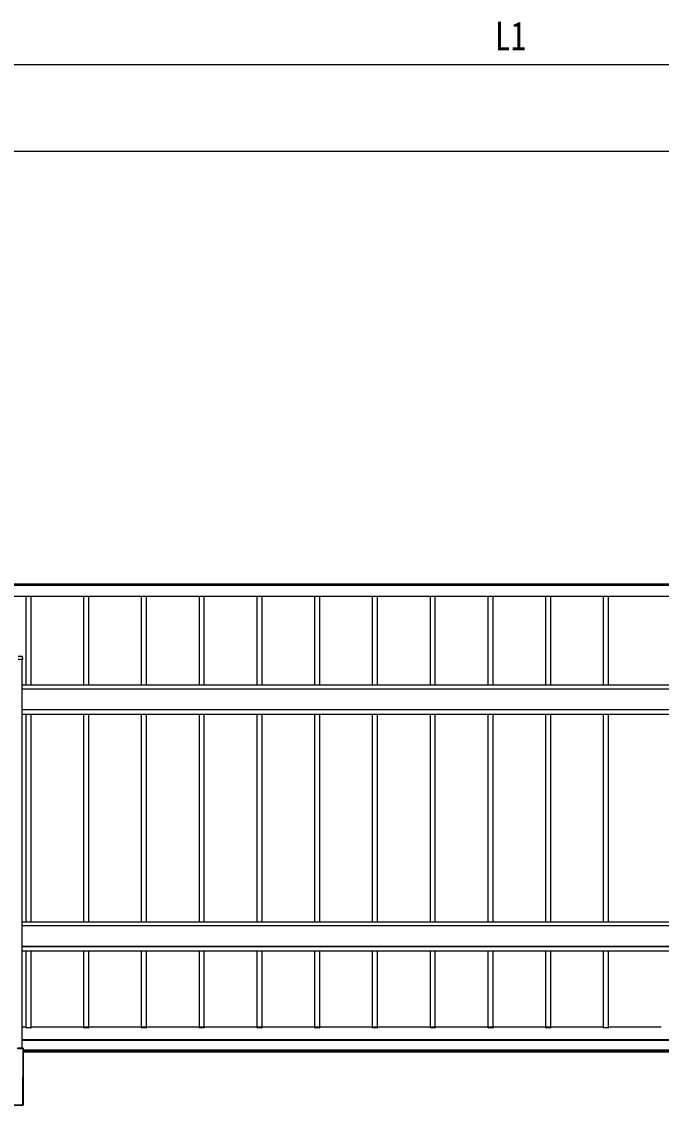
# Model space of a CAD drawing. Units: millimetres, scale not verified. Extents: x -12615 to 12615, y -8910 to 8910.
# Drawn here: x -9871 to -7655, y -79 to 3676 of the extents above; entities that cross this region are included whole.
import ezdxf
from ezdxf.enums import TextEntityAlignment as Align

# ---------------------------------------------------------------- set-up
doc = ezdxf.new("R2010")
doc.units = ezdxf.units.MM
doc.header["$LTSCALE"] = 50
doc.layers.add('0-4_YKK_A1', color=4, linetype='Continuous')
doc.layers.add('0-5_YKK_D', color=6, linetype='Continuous')
doc.styles.add('ＭＳ ゴシック', font='')
doc.styles.get('ＭＳ ゴシック').set_extended_font_data('MS Gothic')

msp = doc.modelspace()

# ---------------------------------------------------------------- linework, layer by layer
at = {"layer": '0-4_YKK_A1'}
for p, q in [((-5458.19, 1726.95), (-10850.69, 1726.95)), ((-5458.19, 1726.95), (-10850.69, 1726.95)), ((-5458.19, 1721.95), (-10850.69, 1721.95)), ((-10827.19, 1685.03), (-5477.19, 1685.03)), ((-9855.19, 1376.53), (-9855.19, 1685.03)), ((-9838.19, 1376.53), (-9838.19, 1685.03)), ((-9655.19, 1376.53), (-9655.19, 1685.03)), ((-9638.19, 1376.53), (-9638.19, 1685.03)), ((-9455.19, 1376.53), (-9455.19, 1685.03)), ((-9438.19, 1376.53), (-9438.19, 1685.03)), ((-9255.19, 1376.53), (-9255.19, 1685.03)), ((-9238.19, 1376.53), (-9238.19, 1685.03)), ((-9055.19, 1376.53), (-9055.19, 1685.03)), ((-9038.19, 1376.53), (-9038.19, 1685.03)), ((-8855.19, 1376.53), (-8855.19, 1685.03)), ((-8838.19, 1376.53), (-8838.19, 1685.03)), ((-8655.19, 1376.53), (-8655.19, 1685.03)), ((-8638.19, 1376.53), (-8638.19, 1685.03)), ((-8455.19, 1376.53), (-8455.19, 1685.03)), ((-8438.19, 1376.53), (-8438.19, 1685.03)), ((-8255.19, 1376.53), (-8255.19, 1685.03)), ((-8238.19, 1376.53), (-8238.19, 1685.03)), ((-8055.19, 1376.53), (-8055.19, 1685.03)), ((-8038.19, 1376.53), (-8038.19, 1685.03)), ((-7855.19, 1376.53), (-7855.19, 1685.03)), ((-7838.19, 1376.53), (-7838.19, 1685.03)), ((-9869.78, 1476.82), (-9883.36, 1476.82)), ((-9882.83, 1467.32), (-9867.82, 1467.32)), ((-9870.19, 1467.32), (-9870.19, 119.81)), ((-9867.82, 1467.32), (-9867.32, 1467.32)), ((-9867.32, 1467.32), (-9867.79, 1474.94)), ((-6434.19, 1376.53), (-9870.19, 1376.53)), ((-6434.19, 1363.53), (-9870.19, 1363.53)), ((-6434.19, 1291.77), (-9870.19, 1291.77)), ((-9870.19, 1276.61), (-6434.19, 1276.61)), ((-9855.19, 556.45), (-9855.19, 1276.61)), ((-9838.19, 556.45), (-9838.19, 1276.61)), ((-9655.19, 556.45), (-9655.19, 1276.61)), ((-9638.19, 556.45), (-9638.19, 1276.61)), ((-9455.19, 556.45), (-9455.19, 1276.61)), ((-9438.19, 556.45), (-9438.19, 1276.61)), ((-9255.19, 556.45), (-9255.19, 1276.61)), ((-9238.19, 556.45), (-9238.19, 1276.61)), ((-9055.19, 556.45), (-9055.19, 1276.61)), ((-9038.19, 556.45), (-9038.19, 1276.61)), ((-8855.19, 556.45), (-8855.19, 1276.61)), ((-8838.19, 556.45), (-8838.19, 1276.61)), ((-8655.19, 556.45), (-8655.19, 1276.61)), ((-8638.19, 556.45), (-8638.19, 1276.61)), ((-8455.19, 556.45), (-8455.19, 1276.61)), ((-8438.19, 556.45), (-8438.19, 1276.61)), ((-8255.19, 556.45), (-8255.19, 1276.61)), ((-8238.19, 556.45), (-8238.19, 1276.61)), ((-8055.19, 556.45), (-8055.19, 1276.61)), ((-8038.19, 556.45), (-8038.19, 1276.61)), ((-7855.19, 556.45), (-7855.19, 1276.61)), ((-7838.19, 556.45), (-7838.19, 1276.61)), ((-6434.19, 556.45), (-9870.19, 556.45)), ((-6434.19, 543.46), (-9870.19, 543.46)), ((-9870.19, 471.73), (-6434.19, 471.73)), ((-6434.19, 471.7), (-9870.19, 471.7)), ((-9870.19, 456.53), (-6434.19, 456.53)), ((-9855.19, 190.03), (-9855.19, 456.53)), ((-9838.19, 190.03), (-9838.19, 456.53)), ((-9655.19, 190.03), (-9655.19, 456.53)), ((-9638.19, 190.03), (-9638.19, 456.53)), ((-9455.19, 190.03), (-9455.19, 456.53)), ((-9438.19, 190.03), (-9438.19, 456.53)), ((-9255.19, 190.03), (-9255.19, 456.53)), ((-9238.19, 190.03), (-9238.19, 456.53)), ((-9055.19, 190.03), (-9055.19, 456.53)), ((-9038.19, 190.03), (-9038.19, 456.53)), ((-8855.19, 190.03), (-8855.19, 456.53)), ((-8838.19, 190.03), (-8838.19, 456.53)), ((-8655.19, 190.03), (-8655.19, 456.53)), ((-8638.19, 190.03), (-8638.19, 456.53)), ((-8455.19, 190.03), (-8455.19, 456.53)), ((-8438.19, 190.03), (-8438.19, 456.53)), ((-8255.19, 190.03), (-8255.19, 456.53)), ((-8238.19, 190.03), (-8238.19, 456.53)), ((-8055.19, 190.03), (-8055.19, 456.53)), ((-8038.19, 190.03), (-8038.19, 456.53)), ((-7855.19, 190.03), (-7855.19, 456.53)), ((-7838.19, 190.03), (-7838.19, 456.53)), ((-9855.49, 191.68), (-9870.19, 191.68)), ((-9839.19, 189.98), (-9854.19, 189.98)), ((-7855.49, 191.68), (-9838.19, 191.68)), ((-9639.19, 189.98), (-9654.19, 189.98)), ((-9455.49, 191.68), (-9638.19, 191.68)), ((-9439.19, 189.98), (-9454.19, 189.98)), ((-9255.49, 191.68), (-9438.19, 191.68)), ((-9239.19, 189.98), (-9254.19, 189.98)), ((-9055.49, 191.68), (-9238.19, 191.68)), ((-9039.19, 189.98), (-9054.19, 189.98)), ((-8855.49, 191.68), (-9038.19, 191.68)), ((-8839.19, 189.98), (-8854.19, 189.98)), ((-8655.49, 191.68), (-8838.19, 191.68)), ((-8639.19, 189.98), (-8654.19, 189.98)), ((-8455.49, 191.68), (-8638.19, 191.68)), ((-8439.19, 189.98), (-8454.19, 189.98)), ((-8255.49, 191.68), (-8438.19, 191.68)), ((-8239.19, 189.98), (-8254.19, 189.98)), ((-8055.49, 191.68), (-8238.19, 191.68)), ((-8039.19, 189.98), (-8054.19, 189.98)), ((-7855.49, 191.68), (-8038.19, 191.68)), ((-7839.19, 189.98), (-7854.19, 189.98)), ((-7655.49, 191.68), (-7838.19, 191.68)), ((-9886.44, 119.82), (-9865.3, 119.82)), ((-9886.44, 119.81), (-9865.3, 119.81)), ((-9865.76, 118.97), (-9884.07, 118.97)), ((-9883.14, 117.98), (-9866.76, 117.98)), ((-6434.19, 148.26), (-9870.19, 148.26)), ((-6434.19, 148.16), (-9870.19, 148.16)), ((-6434.19, 147.02), (-9870.19, 147.02)), ((-6435.19, 147.02), (-9870.19, 147.02)), ((-6435.19, 146.97), (-9869.19, 146.97)), ((-6435.19, 146.45), (-9869.19, 146.45)), ((-9866.76, 117.98), (-9867.38, -77.53)), ((-9865.76, 118.97), (-9866.76, 117.98)), ((-9866.39, -78.53), (-9865.76, 118.98)), ((-9865.3, 119.82), (-9865.94, -78.6)), ((-9865.3, 119.82), (-9865.94, -78.59)), ((-9865.3, 119.81), (-9865.76, 118.98)), ((-6439.04, 107.44), (-9865.34, 107.44)), ((-9865.34, 106.96), (-6439.04, 106.96)), ((-6439.05, 112.29), (-9865.33, 112.29)), ((-6439.05, 111.98), (-9865.33, 111.98)), ((-6439.05, 111.95), (-9865.33, 111.95)), ((-6439.05, 111.63), (-9865.33, 111.63)), ((-9865.94, -78.6), (-9964.44, -78.6)), ((-9964, -78.53), (-9866.39, -78.53)), ((-9867.38, -77.53), (-9963, -77.53)), ((-9867.38, -77.53), (-9866.39, -78.53)), ((-9865.94, -78.59), (-9866.39, -78.53))]:
    msp.add_line(p, q, dxfattribs=at)
for centre, radius, start, end in [((-9869.78, 1474.82), 2, 3.5, 90), ((-9855.42, 190.23), 1.45, 81.04481, 92.9634), ((-9854.44, 194.8), 4.82, 261.04481, 272.9634), ((-9838.94, 194.8), 4.82, 267.0366, 278.95519), ((-9654.44, 194.8), 4.82, 261.04481, 272.9634), ((-9638.94, 194.8), 4.82, 267.0366, 278.95519), ((-9455.42, 190.23), 1.45, 81.04481, 92.9634), ((-9454.44, 194.8), 4.82, 261.04481, 272.9634), ((-9438.94, 194.8), 4.82, 267.0366, 278.95519), ((-9255.42, 190.23), 1.45, 81.04481, 92.9634), ((-9254.44, 194.8), 4.82, 261.04481, 272.9634), ((-9238.94, 194.8), 4.82, 267.0366, 278.95519), ((-9055.42, 190.23), 1.45, 81.04481, 92.9634), ((-9054.44, 194.8), 4.82, 261.04481, 272.9634), ((-9038.94, 194.8), 4.82, 267.0366, 278.95519), ((-8855.42, 190.23), 1.45, 81.04481, 92.9634), ((-8854.44, 194.8), 4.82, 261.04481, 272.9634), ((-8838.94, 194.8), 4.82, 267.0366, 278.95519), ((-8655.42, 190.23), 1.45, 81.04481, 92.9634), ((-8654.44, 194.8), 4.82, 261.04481, 272.9634), ((-8638.94, 194.8), 4.82, 267.0366, 278.95519), ((-8455.42, 190.23), 1.45, 81.04481, 92.9634), ((-8454.44, 194.8), 4.82, 261.04481, 272.9634), ((-8438.94, 194.8), 4.82, 267.0366, 278.95519), ((-8255.42, 190.23), 1.45, 81.04481, 92.9634), ((-8254.44, 194.8), 4.82, 261.04481, 272.9634), ((-8238.94, 194.8), 4.82, 267.0366, 278.95519), ((-8055.42, 190.23), 1.45, 81.04481, 92.9634), ((-8054.44, 194.8), 4.82, 261.04481, 272.9634), ((-8038.94, 194.8), 4.82, 267.0366, 278.95519), ((-7855.42, 190.23), 1.45, 81.04481, 92.9634), ((-7855.42, 190.23), 1.45, 81.04481, 92.9634), ((-7854.44, 194.8), 4.82, 261.04481, 272.9634), ((-7838.94, 194.8), 4.82, 267.0366, 278.95519), ((-7655.42, 190.23), 1.45, 81.04481, 92.9634)]:
    msp.add_arc(centre, radius, start, end, dxfattribs=at)
for centre, major_axis, ratio, start_param, end_param in [((-9866.75, 118.98), (1, 0), 0.113935, 6.1693694, 6.2218131), ((-9865.3, 119.32), (0.002, 0.5), 0.061078, 0.0611989, 0.1136426), ((-9866.38, -77.53), (0, 1), 0.061078, 3.0807862, 3.1330623), ((-9866.44, -78.6), (0.5, 0), 0.008727, 0.0086987, 0.0609748)]:
    msp.add_ellipse(centre, major_axis=major_axis, ratio=ratio, start_param=start_param, end_param=end_param, dxfattribs=at)
at = {"layer": '0-5_YKK_D'}
for p, q in [((-9915.19, 3526.95), (-6389.19, 3526.95)), ((-10857.19, 3226.95), (-44.19, 3226.95))]:
    msp.add_line(p, q, dxfattribs=at)

# ---------------------------------------------------------------- texts
at = {"layer": '0-5_YKK_D', "style": 'ＭＳ ゴシック', "width": 0.8}
msp.add_text('L1', height=98.97, dxfattribs=at).set_placement((-8231.39, 3546.95), align=Align.BOTTOM_LEFT)

doc.saveas('drawing.dxf')
